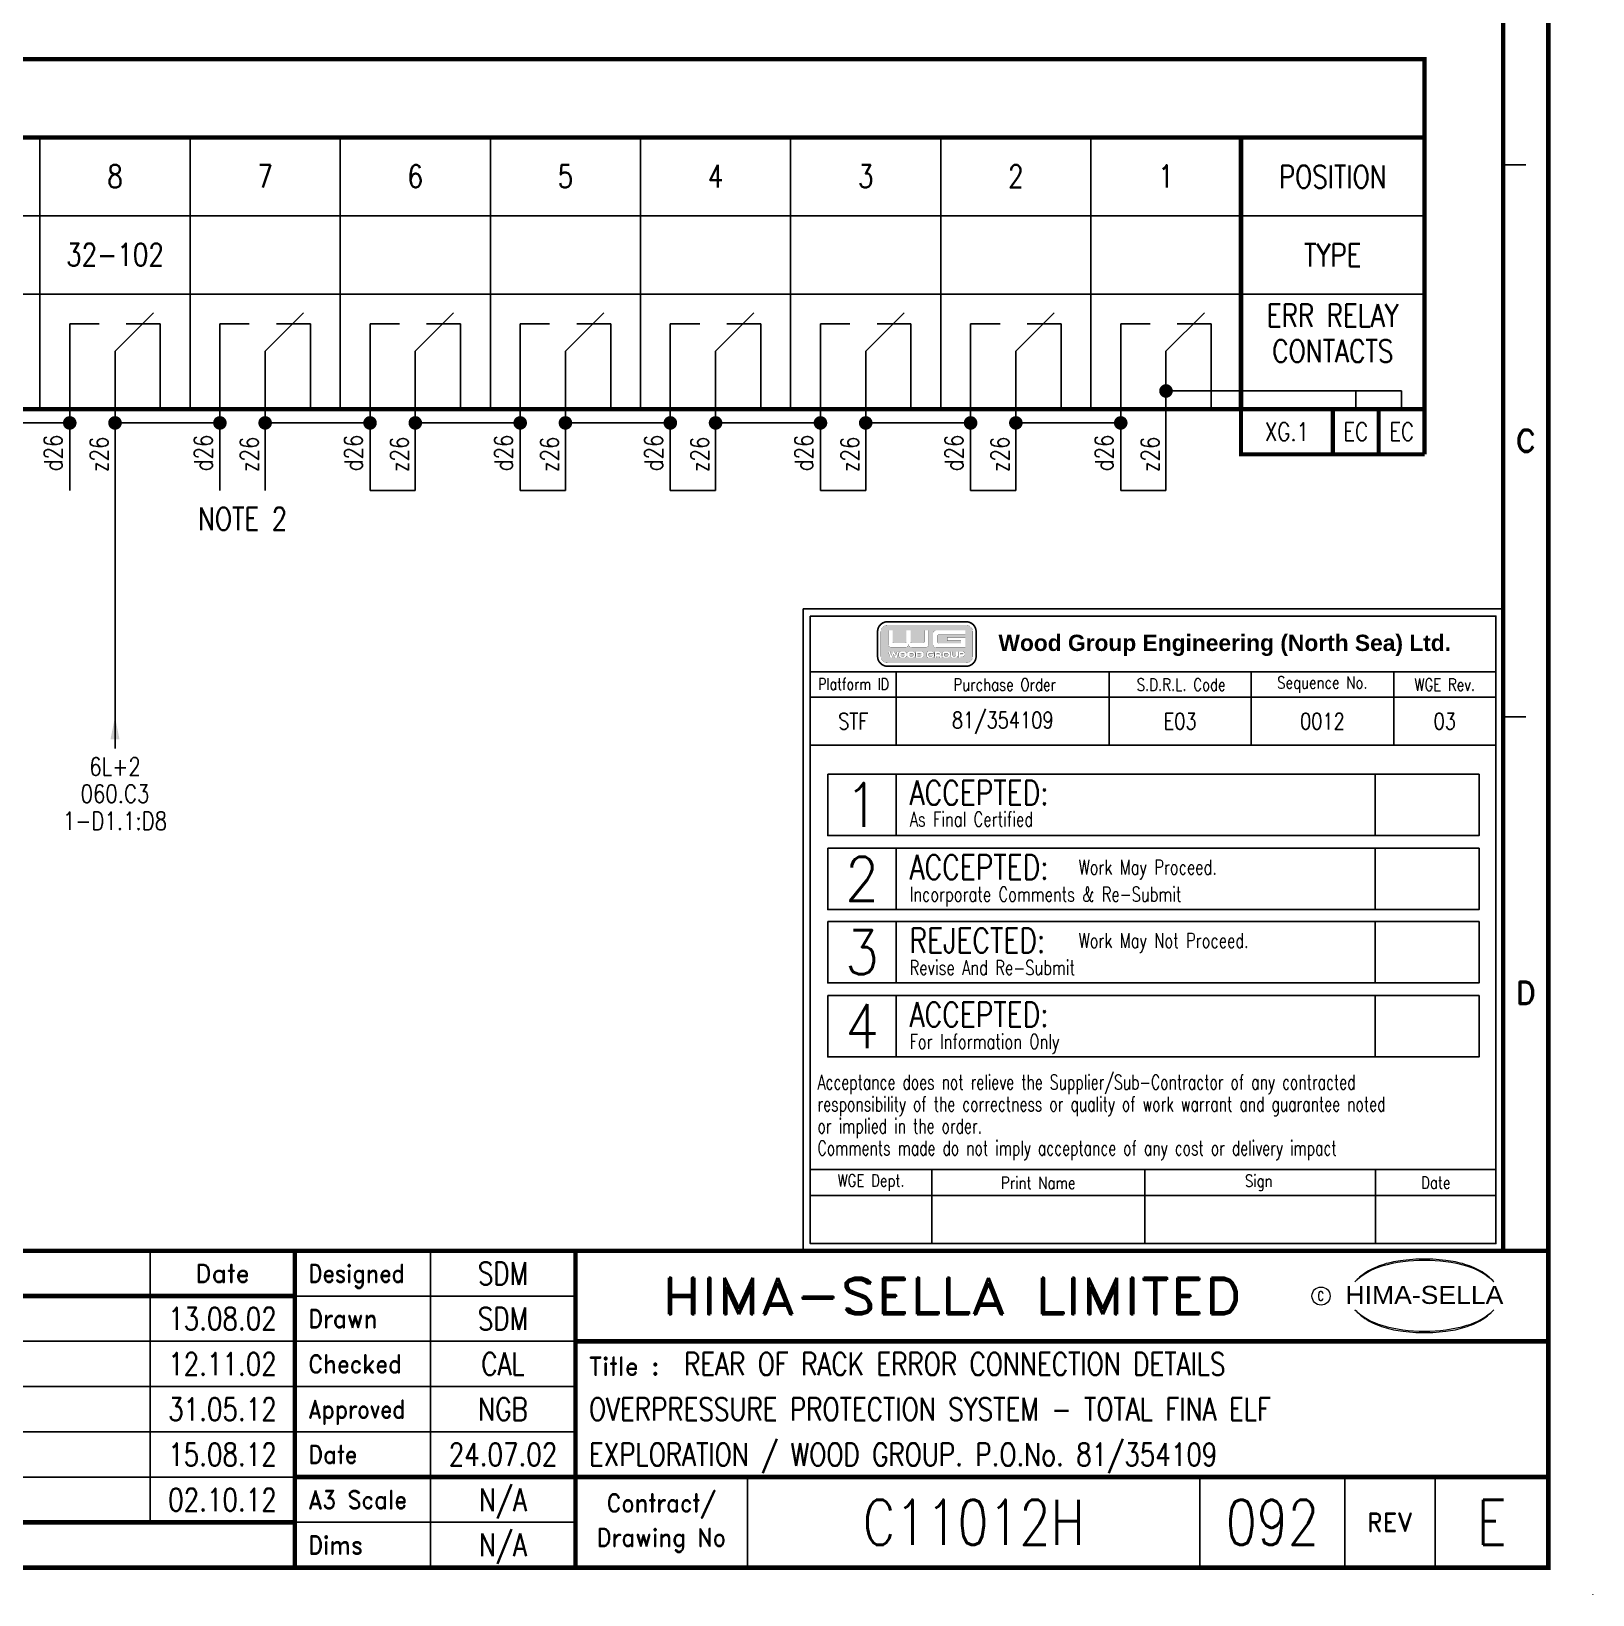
# Model space of a CAD drawing. Extents: x 0 to 414, y 0 to 285.
# Drawn here: x 241.4 to 413.9, y 0 to 172.7 of the extents above; entities that cross this region are included whole.
import ezdxf
from ezdxf.enums import TextEntityAlignment as Align

# ---------------------------------------------------------------- set-up
doc = ezdxf.new("R2010")
doc.units = 0
doc.header["$MEASUREMENT"] = 0
doc.linetypes.add('CONTINU', pattern=[0])
doc.layers.get('0').update_dxf_attribs({"linetype": 'CONTINUOUS'})
for name, color, linetype in [('01-DRAW', 7, 'CONTINUOUS'), ('COL', 2, 'CONTINU'), ('ELAC003$', 7, 'CONTINUOUS'), ('LINE', 1, 'CONTINUOUS'), ('PCABGREY-0_22', 7, 'CONTINUOUS'), ('ROW', 2, 'CONTINU'), ('TEXT', 2, 'CONTINUOUS'), ('TPOL', 3, 'CONTINUOUS'), ('UPS', 2, 'CONTINUOUS'), ('XR_MAIN', 2, 'CONTINUOUS')]:
    doc.layers.add(name, color=color, linetype=linetype)
doc.styles.add('ARIAL', font='ARIAL.TTF', dxfattribs={"height": 2.5})
doc.styles.add('CROSSREF', font='ROMANS.shx', dxfattribs={"width": 0.8, "height": 1})
doc.styles.add('ROMAND', font='ROMAND')
doc.styles.add('ROMANS', font='romans.shx', dxfattribs={"width": 0.8})

# ---------------------------------------------------------------- blocks, each defined once
blk = doc.blocks.new('HS-A3')
at = {"color": 1}
for p, q in [((404, 158), (406.5, 158)), ((404, 97), (406.5, 97)), ((254.5, 38), (254.5, 8)), ((285.5, 38), (285.5, 3)), ((270.5, 33), (301.5, 33)), ((301.5, 28), (104, 28)), ((104, 23), (301.5, 23)), ((301.5, 18), (104, 18)), ((104, 13), (270.5, 13)), ((320.5, 13), (320.5, 3)), ((370.5, 13), (370.5, 3)), ((386.5, 3), (386.5, 13)), ((396.5, 13), (396.5, 3)), ((301.5, 8), (270.5, 8)), ((413.9, 0), (413.9, 0.025))]:
    blk.add_line(p, q, dxfattribs=at)
at = {"color": 1, "const_width": 0.5}
blk.add_lwpolyline([(16, 3), (409, 3), (409, 285), (16, 285)], close=True, dxfattribs=at)
for points in [[(404, 38), (404, 280)], [(409, 38), (16, 38)], [(270.5, 38), (270.5, 3)], [(301.5, 3), (301.5, 38)], [(270.5, 33), (104, 33)], [(409, 28), (301.5, 28)], [(270.5, 13), (409, 13)], [(270.5, 8), (16, 8)]]:
    blk.add_lwpolyline(points, dxfattribs=at)
at = {"color": 3, "lineweight": 13}
blk.add_circle((383.8795, 33), 1, dxfattribs=at)
for centre, radius, start, end in [((392.604, 29.3277), 7.240060860401338, 106.0532, 133.5024), ((393.7772, 27.1992), 9.760061234438751, 107.5931, 113.9452), ((395.0991, 20.9965), 15.93667133721851, 89.2698, 106.3911), ((394.0978, 26.015), 10.98591244724132, 96.0146, 107.3203), ((395.2933, 18.8099), 18.28175579120328, 92.8917, 97.3734), ((395.2419, 21.3644), 15.7280876505632, 89.78050000000002, 93.17380000000001), ((395.5053, 20.9965), 15.93667133721851, 73.6089, 90.73019999999998), ((395.3626, 21.3644), 15.7280876505632, 86.8262, 90.2195), ((395.3112, 18.8099), 18.28175579120328, 82.62659999999998, 87.1083), ((396.5067, 26.015), 10.98591244724132, 72.67969999999998, 83.9854), ((396.8272, 27.1992), 9.760061234438751, 66.0548, 72.40689999999998), ((398.0005, 29.3277), 7.240060860401338, 46.4976, 73.94679999999998), ((392.8763, 29.5135), 7.299930143559258, 130.419, 136.057), ((392.1149, 30.6001), 5.98042439466984, 122.244, 131.6154), ((391.752, 31.2819), 5.210443276585328, 111.8206, 122.8668), ((398.8524, 31.2819), 5.210443276585328, 57.1332, 68.1794), ((398.4895, 30.6001), 5.98042439466984, 48.3846, 57.75600000000001), ((397.7282, 29.5135), 7.299930143559258, 43.943, 49.581), ((392.604, 36.7308), 7.240060860401338, 226.4976, 253.9468), ((392.8763, 36.545), 7.299930143559258, 223.943, 229.581), ((398.0005, 36.7308), 7.240060860401338, 286.0532, 313.5024), ((397.7282, 36.545), 7.299930143559258, 310.419, 316.0570000000001), ((392.1149, 35.4585), 5.98042439466984, 228.3846, 237.756), ((391.752, 34.7766), 5.210443276585328, 237.1332, 248.1794), ((393.7772, 38.8593), 9.760061234438751, 246.0548, 252.4069000000001), ((395.0991, 45.062), 15.93667133721851, 253.6089, 270.7302), ((394.0978, 40.0435), 10.98591244724132, 252.6797, 263.9854), ((395.5053, 45.062), 15.93667133721851, 269.2698, 286.3911000000001), ((396.5067, 40.0435), 10.98591244724132, 276.0146, 287.3203), ((396.8272, 38.8593), 9.760061234438751, 287.5931, 293.9452), ((398.8524, 34.7766), 5.210443276585328, 291.8206, 302.8668), ((398.4895, 35.4585), 5.98042439466984, 302.2440000000001, 311.6154), ((395.2933, 47.2486), 18.28175579120328, 262.6266, 267.1083), ((395.2419, 44.6941), 15.7280876505632, 266.8262, 270.2195), ((395.3626, 44.6941), 15.7280876505632, 269.7805, 273.1738), ((395.3112, 47.2486), 18.28175579120328, 272.8917, 277.3734)]:
    blk.add_arc(centre, radius, start, end, dxfattribs=at)
at = {"color": 2, "style": 'ROMAND'}
for s, p in [('C', (406.5, 127.5)), ('D', (406.5, 66.5))]:
    blk.add_text(s, height=2.5, dxfattribs=at).set_placement(p, align=Align.MIDDLE)
at = {"color": 4, "style": 'ROMAND'}
blk.add_text('Date', height=2, dxfattribs=at).set_placement((262.5, 34.5), align=Align.CENTER)
for s, width, p in [('Designed', 0.87, (272, 34.5)), ('Drawn', 0.9, (272, 29.5)), ('Checked', 0.9, (272, 24.5)), ('Approved', 0.85, (272, 19.5)), ('Date', 0.9, (272, 14.5)), ('A3 Scale', 0.9, (272, 9.5)), ('Dims', 0.9, (272, 4.5))]:
    blk.add_text(s, height=2, dxfattribs=dict(at, width=width)).set_placement(p)
at = {"color": 1, "style": 'ROMAND', "width": 1.15}
blk.add_text('HIMA-SELLA LIMITED', height=4, dxfattribs=at).set_placement((343.0965, 33), align=Align.MIDDLE)
at = {"color": 3, "lineweight": 13, "style": 'ROMANS', "width": 0.8}
blk.add_text('C', height=1, dxfattribs=at).set_placement((383.8436, 32.5), align=Align.CENTER)
at = {"color": 1, "style": 'ARIAL', "width": 1.05}
blk.add_text('HIMA-SELLA', height=2, dxfattribs=at).set_placement((395.3022, 32.1293), align=Align.CENTER)
at = {"color": 4, "style": 'ROMAND'}
blk.add_text('Title :', height=2, dxfattribs=at).set_placement((303, 24.25))
at = {"color": 4, "style": 'ROMAND', "width": 0.9}
for s, p in [('Contract/', (311, 10)), ('Drawing No', (311, 6))]:
    blk.add_text(s, height=2, dxfattribs=at).set_placement(p, align=Align.MIDDLE)
at = {"color": 4, "style": 'ROMAND'}
blk.add_text('REV', height=2, dxfattribs=at).set_placement((391.5, 8), align=Align.MIDDLE)
at = {"layer": 'COL', "style": 'ROMAND', "flags": 9}
for tag, p in [('COL1', (48.5, 282.5)), ('COL2', (113.5, 282.5)), ('COL3', (178.5, 282.5)), ('COL4', (243.5, 282.5)), ('COL5', (308.5, 282.5)), ('COL6', (373.5, 282.5))]:
    blk.add_attdef(tag, p, '', height=2.5, dxfattribs=at)
at = {"layer": 'ROW', "style": 'ROMAND', "flags": 9}
for tag, p in [('ROW1', (406.5, 249.5)), ('ROW2', (406.5, 188.5)), ('ROW3', (406.5, 127.5)), ('ROW4', (406.5, 66.5))]:
    blk.add_attdef(tag, p, '', height=2.5, dxfattribs=at)
at = {"layer": 'UPS', "color": 3, "style": 'ROMANS', "width": 0.8, "flags": 8}
blk.add_attdef('PROJS->NOMPRO', text='', height=1.7, rotation=90, dxfattribs=at).set_placement((13.5, 35), align=Align.MIDDLE_LEFT)
at = {"layer": 'UPS', "style": 'ROMANS', "width": 0.8, "flags": 8}
for tag, height, p in [('PLANOS->VERIF', 2.5, (293.5, 34.25)), ('PLANOS->CANVI1', 2.5, (109, 29.25)), ('PLANOS->NCAN1', 2.5, (149, 29.25)), ('PLANOS->DCAN1', 2.5, (262.5, 29.25)), ('PLANOS->ORIG', 2.5, (293.5, 29.25)), ('PLANOS->CANVI2', 2.5, (109, 24.25)), ('PLANOS->NCAN2', 2.5, (149, 24.25)), ('PLANOS->DCAN2', 2.5, (262.5, 24.25)), ('PLANOS->HECHF', 2.5, (293.5, 24.25)), ('PLANOS->CANVI3', 2.5, (109, 19.25)), ('PLANOS->NCAN3', 2.5, (149, 19.25)), ('PLANOS->DCAN3', 2.5, (262.5, 19.25)), ('PLANOS->HECHD', 2.5, (293.5, 19.25)), ('PLANOS->CANVI4', 2.5, (109, 14.25)), ('PLANOS->NCAN4', 2.5, (149, 14.25)), ('PLANOS->DCAN4', 2.5, (262.5, 14.25)), ('PLANOS->DATACREA', 2.5, (293.5, 14.25)), ('PLANOS->CANVI5', 2.5, (109, 9.25)), ('PLANOS->NCAN5', 2.5, (149, 9.25)), ('PLANOS->DCAN5', 2.5, (262.5, 9.25)), ('PLANOS->NR1', 2.5, (293.5, 9.25)), ('PROJS->DESCPRO3', 5, (345.5, 5.5)), ('PLANOS->PLANO', 5, (378.5, 5.5)), ('PLANOS->USER', 5, (402.75, 5.5)), ('PLANOS->NR2', 2.5, (293.5, 4.25))]:
    blk.add_attdef(tag, text='', height=height, dxfattribs=at).set_placement(p, align=Align.CENTER)
at = {"layer": 'UPS', "style": 'ROMANS', "width": 3.1263, "flags": 8}
blk.add_attdef('PLANOS->MCAN1', text='', height=2.5, rotation=0.0611733494275344, dxfattribs=at).set_placement((155, 31.6443), (254, 31.75), align=Align.FIT)
at = {"layer": 'UPS', "style": 'ROMANS', "flags": 8}
for tag, width, p, p2 in [('PLANOS->MCAN2', 3.0574, (155, 26.75), (254, 26.75)), ('PLANOS->MCAN3', 3.0574, (155, 21.75), (254, 21.75)), ('PLANOS->MCAN4', 3.0462, (155, 16.75), (254, 16.75)), ('PLANOS->MCAN5', 3.0574, (155, 11.75), (254, 11.75))]:
    blk.add_attdef(tag, text='', height=2.5, dxfattribs=dict(at, width=width)).set_placement(p, p2, align=Align.FIT)
at = {"layer": 'UPS', "style": 'ROMANS', "width": 0.8, "flags": 8}
blk.add_attdef('PLANOS->DENOM', (313.5, 24.25), '', height=2.5, dxfattribs=at)
at = {"layer": 'UPS', "color": 4, "style": 'ROMANS', "width": 0.8, "flags": 8}
for tag, p in [('PROJS->DESCPRO1', (303, 19.25)), ('PROJS->DESCPRO2', (303, 14.25))]:
    blk.add_attdef(tag, p, '', height=2.5, dxfattribs=at)
at = {"layer": 'UPS', "color": 3, "style": 'ROMANS', "width": 0.8, "flags": 8}
blk.add_attdef('PLANOS->PROTOTIPO', text='', height=1.7, dxfattribs=at).set_placement((39.5, 5.5), align=Align.MIDDLE_LEFT)
at = {"layer": 'UPS', "style": 'ROMANS', "width": 0.8, "flags": 8}
blk.add_attdef('PLANOS->OBS4', text='', height=2.5, dxfattribs=at).set_placement((107, 5.5), align=Align.MIDDLE_LEFT)

msp = doc.modelspace()

# ---------------------------------------------------------------- hatches: boundary and pattern name
at = {"linetype": 'Continuous'}
h = msp.add_hatch(color=1, dxfattribs=at)
edge = h.paths.add_edge_path(flags=16)
edge.add_line((341.6261399999999, 106.0572599999999), (344.5758699999998, 106.0572599999999))
edge.add_line((344.5758699999998, 106.0572599999999), (344.5758699999998, 106.5575099999996))
edge.add_line((344.5758699999998, 106.5575099999996), (341.36988, 106.5575099999996))
edge.add_arc((341.3698884543419, 106.1923515456578), 0.365158454439969, 90.00132654225952, 179.9986734577404)
edge.add_line((341.00473, 106.1923599999996), (341.00473, 105.0248))
edge.add_arc((341.3698834541107, 105.024813454342), 0.365153454358445, 180.0021111042776, 269.9994580197556)
edge.add_line((341.36988, 104.6596599999999), (344.5758699999998, 104.6596599999999))
edge.add_line((344.5758699999998, 104.6596599999999), (344.5758699999998, 105.7651399999997))
edge.add_line((344.5758699999998, 105.7651399999997), (342.57121, 105.7651399999997))
edge.add_line((342.57121, 105.7651399999997), (342.57121, 105.4365099999996))
edge.add_line((342.57121, 105.43651), (344.10848, 105.43651))
edge.add_line((344.10848, 105.43651), (344.10848, 105.1224799999997))
edge.add_line((344.10848, 105.1224799999995), (341.6261399999999, 105.1224799999995))
edge.add_arc((341.626142958962, 105.2502829589616), 0.127802958996096, 180.0013265422535, 269.9986734577261, ccw=False)
edge.add_line((341.49834, 105.25028), (341.49834, 105.92946))
edge.add_arc((341.626142958962, 105.9294570410379), 0.127802958996119, 90.00132654227377, 179.9986734577465, ccw=False)
edge = h.paths.add_edge_path(flags=16)
edge.add_arc((342.6639446634498, 103.9697547162387), 0.229358143489629, 359.7165362622, 449.7138831776751)
edge.add_line((342.66509, 104.1991099999999), (342.2500799999999, 104.1991099999999))
edge.add_arc((342.2512203365501, 103.969749716007), 0.229363118745536, 90.28486158141148, 180.2822084968908)
edge.add_line((342.02186, 103.9686199999999), (342.02186, 103.7632299999998))
edge.add_arc((342.2512253367817, 103.7620952839927), 0.229368143597591, 179.7165486787224, 269.7138955942124)
edge.add_line((342.2500799999999, 103.5327299999996), (342.66509, 103.5327299999996))
edge.add_arc((342.663939663218, 103.762090283761), 0.229363168450698, 270.2873596461594, 360.284706561639)
edge.add_line((342.8933, 103.7632299999998), (342.8933, 103.9686199999999))
edge = h.paths.add_edge_path(flags=0)
edge.add_arc((344.2791299999999, 103.9515049999996), 0.081015000000002, -90, 90, ccw=False)
edge.add_line((344.2791299999999, 103.8704899999999), (344.0716300000001, 103.8704899999999))
edge.add_arc((344.0716300000001, 103.9515049999996), 0.081015000000002, 90, 270, ccw=False)
edge.add_line((344.0716300000001, 104.03252), (344.2791299999999, 104.03252))
edge = h.paths.add_edge_path(flags=16)
edge.add_line((344.02084, 103.5327299999996), (344.02084, 103.68975))
edge.add_line((344.02084, 103.68975), (344.2948499999998, 103.68975))
edge.add_arc((344.2948499999998, 103.9444299999999), 0.254680000000008, 270, 450)
edge.add_line((344.2948499999998, 104.1991099999999), (343.8276899999999, 104.1991099999999))
edge.add_line((343.8276899999999, 104.1991099999999), (343.8276899999999, 103.5327299999996))
edge.add_line((343.8276899999999, 103.5327299999996), (344.02084, 103.5327299999996))
edge = h.paths.add_edge_path(flags=16)
edge.add_line((343.4361899999997, 103.69933), (343.2815099999999, 103.69933))
edge.add_arc((343.2820826683906, 103.8140126419962), 0.1146840717988, 179.7165486787283, 269.71389559420106, ccw=False)
edge.add_line((343.1674, 103.81458), (343.1674, 104.1991099999999))
edge.add_line((343.1674, 104.1991099999999), (342.9495399999999, 104.1991099999999))
edge.add_line((342.9495399999999, 104.1991099999999), (342.9495399999999, 103.7632299999998))
edge.add_arc((343.1789003367815, 103.762090283761), 0.229363168450693, 179.7152934383665, 269.7126403538517)
edge.add_line((343.1777499999999, 103.5327299999996), (343.53994, 103.5327299999996))
edge.add_arc((343.5387946632181, 103.7620952839927), 0.229368143597644, 270.2861044057759, 360.2834513212661)
edge.add_line((343.7681599999999, 103.7632299999998), (343.7681599999999, 104.1991099999999))
edge.add_line((343.7681599999999, 104.1991099999999), (343.5503, 104.1991099999999))
edge.add_line((343.5503, 104.1991099999999), (343.5503, 103.81458))
edge.add_arc((343.4356173316091, 103.8140126419964), 0.114684071798818, -89.71389559422369, 0.283451321260884, ccw=False)
edge = h.paths.add_edge_path(flags=0)
edge.add_arc((342.5607573316091, 103.9178373580035), 0.114684071798818, 359.716548678728, 449.7138955942008)
edge.add_line((342.56133, 104.03252), (342.35383, 104.03252))
edge.add_arc((342.3544026683908, 103.9178373580035), 0.114684071798822, 90.28610440577614, 180.2834513212601)
edge.add_line((342.2397199999999, 103.9172699999999), (342.2397199999999, 103.81458))
edge.add_arc((342.3544026683908, 103.8140126419964), 0.114684071798818, 179.7165486787396, 269.7138955942238)
edge.add_line((342.35383, 103.69933), (342.56133, 103.69933))
edge.add_arc((342.5607573316091, 103.8140126419962), 0.1146840717988, 270.2861044057988, 360.2834513212716)
edge.add_line((342.67544, 103.81458), (342.67544, 103.9172699999999))
edge = h.paths.add_edge_path(flags=0)
edge.add_arc((338.7044223316091, 103.917842358235), 0.114679096706921, 359.7140381435265, 449.7113850590014)
edge.add_line((338.7049999999999, 104.03252), (338.4974900000001, 104.03252))
edge.add_arc((338.4980626683906, 103.9178373580035), 0.114684071798822, 90.28610440577614, 180.2834513212601)
edge.add_line((338.38338, 103.9172699999999), (338.38338, 103.81458))
edge.add_arc((338.4980626683906, 103.8140126419964), 0.114684071798818, 179.7165486787396, 269.7138955942238)
edge.add_line((338.4974900000001, 103.69933), (338.7049999999999, 103.69933))
edge.add_arc((338.7044223316091, 103.8140076417647), 0.114679096706899, 270.2886149409979, 360.2859618564731)
edge.add_line((338.8190999999999, 103.81458), (338.8190999999999, 103.9172699999999))
edge = h.paths.add_edge_path(flags=16)
edge.add_arc((338.8076096634498, 103.969749716007), 0.229363118745524, 359.7177915031089, 449.7151384185998)
edge.add_line((338.8087499999999, 104.1991099999999), (338.3937399999999, 104.1991099999999))
edge.add_arc((338.39488033655, 103.969749716007), 0.229363118745536, 90.28486158141148, 180.2822084968908)
edge.add_line((338.16552, 103.9686199999999), (338.16552, 103.7632299999998))
edge.add_arc((338.3948853367815, 103.7620952839927), 0.229368143597591, 179.7165486787224, 269.7138955942124)
edge.add_line((338.3937399999999, 103.5327299999996), (338.8087499999999, 103.5327299999996))
edge.add_arc((338.8076046632182, 103.7620952839927), 0.229368143597644, 270.2861044057759, 360.2834513212661)
edge.add_line((339.0369699999999, 103.7632299999998), (339.0369699999999, 103.9686199999999))
edge = h.paths.add_edge_path(flags=0)
edge.add_arc((337.7643573316091, 103.9178373580035), 0.114684071798818, 359.716548678728, 449.7138955942008)
edge.add_line((337.7649299999999, 104.03252), (337.55743, 104.03252))
edge.add_arc((337.5580026683909, 103.9178373580035), 0.114684071798822, 90.28610440577614, 180.2834513212601)
edge.add_line((337.4433200000001, 103.9172699999999), (337.4433200000001, 103.81458))
edge.add_arc((337.5580026683909, 103.8140126419964), 0.114684071798818, 179.7165486787396, 269.7138955942238)
edge.add_line((337.55743, 103.69933), (337.7649299999999, 103.69933))
edge.add_arc((337.7643573316091, 103.8140126419962), 0.1146840717988, 270.2861044057988, 360.2834513212716)
edge.add_line((337.8790399999999, 103.81458), (337.8790399999999, 103.9172699999999))
h.paths.add_polyline_path([(337.2364099999999, 104.1986599999999), (337.02463, 103.53409), (336.8128399999999, 103.53409), (336.65218, 103.9540099999997), (336.49151, 103.53409), (336.2797299999999, 103.53409), (336.06794, 104.1986599999999), (336.26512, 104.1986599999999), (336.39657, 103.7714399999996), (336.56454, 104.1950099999997), (336.7398099999999, 104.1950099999997), (336.9077799999999, 103.7714399999996), (337.04653, 104.1986599999999)], flags=16)
edge = h.paths.add_edge_path(flags=16)
edge.add_arc((337.8675396634498, 103.969749716007), 0.229363118745524, 359.7177915031089, 449.7151384185998)
edge.add_line((337.86868, 104.1991099999999), (337.45367, 104.1991099999999))
edge.add_arc((337.4548153365499, 103.9697547162387), 0.229358143489615, 90.28611682232473, 180.2834637377995)
edge.add_line((337.22546, 103.9686199999999), (337.22546, 103.7632299999998))
edge.add_arc((337.4548203367818, 103.762090283761), 0.229363168450693, 179.715293438361, 269.7126403538405)
edge.add_line((337.45367, 103.5327299999996), (337.86868, 103.5327299999996))
edge.add_arc((337.867534663218, 103.7620952839927), 0.229368143597644, 270.2861044057759, 360.2834513212661)
edge.add_line((338.0969, 103.7632299999998), (338.0969, 103.9686199999999))
edge = h.paths.add_edge_path(flags=0)
edge.add_arc((339.6115573316091, 103.8140126419964), 0.114684071798822, 270.2861044057759, 360.2834513212602)
edge.add_line((339.72624, 103.81458), (339.72624, 103.9172699999999))
edge.add_arc((339.6115573316091, 103.9178373580035), 0.114684071798818, 359.7165486787391, 449.7138955942237)
edge.add_line((339.6121299999999, 104.03252), (339.26956, 104.03252))
edge.add_line((339.26956, 104.03252), (339.26956, 103.69933))
edge.add_line((339.26956, 103.69933), (339.6121299999999, 103.69933))
edge = h.paths.add_edge_path(flags=16)
edge.add_arc((339.7147396634496, 103.969749716007), 0.229363118745524, 359.7177915031089, 449.7151384185885)
edge.add_line((339.7158800000001, 104.1991099999999), (339.0816399999999, 104.1991099999999))
edge.add_line((339.0816399999999, 104.1991099999999), (339.0816399999999, 103.5327299999996))
edge.add_line((339.0816399999999, 103.5327299999996), (339.7158800000001, 103.5327299999996))
edge.add_arc((339.7147346632182, 103.7620952839927), 0.229368143597599, 270.2861044057876, 360.2834513212775)
edge.add_line((339.9440999999999, 103.7632299999998), (339.9440999999999, 103.9686199999999))
edge = h.paths.add_edge_path(flags=16)
edge.add_arc((340.8800689960826, 103.9891589960829), 0.043361003928592, 0.001326542279929, 89.99867345775013)
edge.add_line((340.88007, 104.03252), (340.6158399999999, 104.03252))
edge.add_arc((340.6164126683909, 103.9178373580035), 0.1146840717988, 90.28610440579894, 180.2834513212717)
edge.add_line((340.50173, 103.9172699999999), (340.50173, 103.81458))
edge.add_arc((340.6164126683909, 103.8140126419962), 0.114684071798818, 179.716548678728, 269.7138955942011)
edge.add_line((340.6158399999999, 103.69933), (340.88007, 103.69933))
edge.add_arc((340.88007, 103.7426849999997), 0.043354999999997, 270, 450)
edge.add_line((340.88007, 103.7860399999999), (340.7047999999999, 103.7860399999999))
edge.add_line((340.7047999999999, 103.7860399999999), (340.7047999999999, 103.9028899999999))
edge.add_line((340.7047999999999, 103.9028899999999), (341.12837, 103.9028899999999))
edge.add_line((341.12837, 103.9028899999999), (341.12837, 103.7632299999998))
edge.add_arc((340.8990046632183, 103.7620952839927), 0.229368143597591, -89.71389559422369, 0.2834513212663978, ccw=False)
edge.add_line((340.90015, 103.5327299999996), (340.51209, 103.5327299999996))
edge.add_arc((340.5132353367815, 103.7620952839927), 0.229368143597645, 179.7165486787342, 269.71389559421254, ccw=False)
edge.add_line((340.2838699999999, 103.7632299999998), (340.2838699999999, 103.9686199999999))
edge.add_arc((340.51323033655, 103.969749716007), 0.2293631187455689, 90.28486158141158, 180.2822084968909, ccw=False)
edge.add_line((340.51209, 104.1991099999999), (340.90015, 104.1991099999999))
edge.add_arc((340.8990096634498, 103.969749716007), 0.229363118745536, -0.28220849689091665, 89.71513841859979, ccw=False)
edge.add_line((341.12837, 103.9686199999999), (341.12837, 103.9540099999999))
edge.add_line((341.12837, 103.9540099999997), (340.92343, 103.9540099999997))
edge.add_line((340.92343, 103.9540099999997), (340.92343, 103.98916))
edge = h.paths.add_edge_path(flags=0)
edge.add_line((341.4481599999999, 104.03252), (341.65567, 104.03252))
edge.add_arc((341.65567, 103.9515049999996), 0.081015000000002, -90, 90, ccw=False)
edge.add_line((341.65567, 103.8704899999999), (341.4481599999999, 103.8704899999999))
edge.add_arc((341.4481599999999, 103.9515049999996), 0.081015000000002, 90, 270, ccw=False)
edge = h.paths.add_edge_path(flags=16)
edge.add_line((341.7682899999999, 103.5327299999996), (341.9260699999999, 103.5327299999996))
edge.add_line((341.9260699999999, 103.5327299999996), (341.9260699999999, 103.68975))
edge.add_arc((341.845054702688, 103.6897494332255), 0.081015297313825, 0.000400835020838, 81.62120499931345)
edge.add_arc((341.6713563991228, 103.9444492277355), 0.254713601602722, 316.7426492714064, 359.9956748752612)
edge.add_arc((341.6713791033771, 103.9444191031454), 0.254690896855942, 0.002451378422247, 89.99979829390925)
edge.add_line((341.67138, 104.1991099999999), (341.2042299999999, 104.1991099999999))
edge.add_line((341.2042299999999, 104.1991099999999), (341.2042299999999, 103.5327299999996))
edge.add_line((341.2042299999999, 103.5327299999996), (341.3973799999999, 103.5327299999996))
edge.add_line((341.3973799999999, 103.5327299999996), (341.3973799999999, 103.68975))
edge.add_line((341.3973799999999, 103.68975), (341.68728, 103.68975))
edge.add_arc((341.6872731241383, 103.60873312437), 0.081016875921669, -0.0022095794171832495, 89.99513733605761, ccw=False)
edge.add_line((341.7682899999999, 103.6087299999997), (341.7682899999999, 103.5327299999996))
edge = h.paths.add_edge_path()
edge.add_line((345.4033800000001, 106.4077999999999), (345.4033800000001, 103.6837999999999))
edge.add_arc((344.6730730915471, 103.6838169084524), 0.730306908648449, 270.00132654226104, 359.9986734577408, ccw=False)
edge.add_line((344.6730899999997, 102.9535099999997), (335.9803099999999, 102.9535099999997))
edge.add_arc((335.9803219084528, 103.683821908684), 0.7303119087812779, 180.0017188205811, 269.99906573606233, ccw=False)
edge.add_line((335.2500099999999, 103.6837999999999), (335.2500099999999, 106.4077999999999))
edge.add_arc((335.9803219084528, 106.4077780913158), 0.730311908781297, 90.00093426393778, 179.998281179419, ccw=False)
edge.add_line((335.9803099999999, 107.13809), (344.6730899999997, 107.13809))
edge.add_arc((344.6730730915471, 106.4077830915472), 0.730306908648426, 0.0013265422592780851, 89.99867345773902, ccw=False)
edge = h.paths.add_edge_path(flags=16)
edge.add_line((336.05333, 106.5575099999996), (336.5424499999999, 106.5575099999996))
edge.add_line((336.5424499999999, 106.5575099999996), (336.5424499999999, 105.2794899999999))
edge.add_arc((336.6702529589618, 105.2794929589615), 0.127802958996119, 180.0013265422535, 269.9986734577261)
edge.add_line((336.67025, 105.1516899999995), (337.92936, 105.1516899999995))
edge.add_arc((337.929362041038, 105.2794979591934), 0.127807959209685, 269.9990850110503, 359.9964319265211)
edge.add_line((338.0571699999999, 105.2794899999999), (338.0571699999999, 106.5575099999996))
edge.add_line((338.0571699999999, 106.5575099999996), (338.5462799999999, 106.5575099999996))
edge.add_line((338.5462799999999, 106.5575099999996), (338.5462799999999, 105.2794899999999))
edge.add_arc((338.6740829589618, 105.2794929589615), 0.127802958996119, 180.0013265422637, 269.9986734577465)
edge.add_line((338.67408, 105.1516899999995), (339.9331999999997, 105.1516899999995))
edge.add_arc((339.933197041038, 105.2794929589615), 0.127802958996119, 270.0013265422535, 359.9986734577362)
edge.add_line((340.0609999999999, 105.2794899999999), (340.0609999999999, 106.5575099999996))
edge.add_line((340.0609999999999, 106.5575099999996), (340.55011, 106.5575099999996))
edge.add_line((340.55011, 106.5575099999996), (340.55011, 105.0248))
edge.add_arc((340.1849615458892, 105.0248084541104), 0.3651484542084339, 270.0013265422625, 359.9986734577447, ccw=False)
edge.add_line((340.18497, 104.6596599999999), (338.6668699999999, 104.6596599999999))
edge.add_arc((338.6668734541105, 105.024813454342), 0.365153454358449, 180.0021111042778, 269.9994580197557, ccw=False)
edge.add_arc((337.9365715458892, 105.0248084541104), 0.3651484542084339, 270.0013265422625, 359.9986734577447, ccw=False)
edge.add_line((337.9365799999999, 104.6596599999999), (336.4184799999999, 104.6596599999999))
edge.add_arc((336.4184834541105, 105.024813454342), 0.365153454358449, 180.0021111042778, 269.9994580197557, ccw=False)
edge.add_line((336.05333, 105.0248), (336.05333, 106.5575099999996))

# ---------------------------------------------------------------- linework, layer by layer
for p, q in [((242.3344, 161.0016), (242.3344, 131)), ((258.9232, 161.0016), (258.9232, 131)), ((275.512, 161.0016), (275.512, 131)), ((292.1008, 161.0016), (292.1008, 131)), ((308.6896, 161.0016), (308.6896, 131)), ((325.2784, 161.0016), (325.2784, 131)), ((341.8672000000001, 161.0016), (341.8672000000001, 131)), ((358.456, 161.0016), (358.456, 131)), ((395.32, 152.3424), (26.68, 152.3424)), ((395.32, 143.6832), (26.68, 143.6832)), ((250.6288, 97), (250.6288, 93.5))]:
    msp.add_line(p, q)
at = {"color": 6, "const_width": 0.4608}
msp.add_lwpolyline([(26.68, 169.6608), (395.32, 169.6608), (395.32, 131), (26.68, 131)], close=True, dxfattribs=at)
at = {"color": 6}
for points, const_width in [([(395.32, 161.0016), (26.68, 161.0016)], 0.5), ([(375.0448, 161.0016), (375.0448, 131)], 0.5), ([(385.1824, 131), (385.1824, 126), (395.32, 126), (375.0448, 126), (375.0448, 131)], 0.4608), ([(390.2512, 126), (390.2512, 131)], 0.4608)]:
    msp.add_lwpolyline(points, dxfattribs=dict(at, const_width=const_width))
msp.add_solid([(250.1288, 94.5), (251.1288, 94.5), (250.6288, 97)])
at = {"layer": '01-DRAW', "color": 6, "const_width": 0.4608}
msp.add_lwpolyline([(395.32, 131), (395.32, 126)], dxfattribs=at)
at = {"layer": 'ELAC003$', "color": 3, "linetype": 'Continuous'}
for p, q in [((327.4519, 101.9558), (403.2026, 101.9558)), ((336.9539, 101.9558), (336.9539, 93.8498)), ((360.4766, 101.9558), (360.4766, 93.8498)), ((376.1584, 101.9558), (376.1584, 93.8498)), ((391.9064, 101.9558), (391.9064, 93.8498)), ((327.4519, 99.16520000000001), (403.2026, 99.16520000000001)), ((327.4519, 93.8498), (403.2026, 93.8498)), ((336.9539, 83.8704), (336.9539, 90.6474)), ((389.8464, 90.6474), (389.8464, 83.8704)), ((336.9539, 75.69799999999998), (336.9539, 82.4752)), ((389.8464, 82.4752), (389.8464, 75.69799999999998)), ((336.9539, 67.5923), (336.9539, 74.36929999999998)), ((389.8464, 74.36929999999998), (389.8464, 67.5923)), ((336.9539, 59.4199), (336.9539, 66.1969)), ((389.8464, 66.1969), (389.8464, 59.4199)), ((327.4519, 46.9696), (403.2026, 46.9696)), ((340.8744, 46.9696), (340.8744, 38.7972)), ((364.397, 46.9696), (364.397, 38.7972)), ((389.913, 46.9696), (389.913, 38.7972)), ((327.4519, 44.1126), (403.2026, 44.1126))]:
    msp.add_line(p, q, dxfattribs=at)
for points in [[(326.6546, 108.9322), (404, 108.9322), (404, 38), (326.6546, 38)], [(327.4519, 108.1348), (403.2026, 108.1348), (403.2026, 38.7972), (327.4519, 38.7972)], [(329.3789, 90.6474), (401.3419, 90.6474), (401.3419, 83.8704), (329.3789, 83.8704)], [(329.3789, 82.4752), (401.3419, 82.4752), (401.3419, 75.69799999999998), (329.3789, 75.69799999999998)], [(329.3789, 74.36929999999998), (401.3419, 74.36929999999998), (401.3419, 67.5923), (329.3789, 67.5923)], [(329.3789, 66.1969), (401.3419, 66.1969), (401.3419, 59.4199), (329.3789, 59.4199)]]:
    msp.add_lwpolyline(points, close=True, dxfattribs=at)
at = {"layer": 'LINE', "linetype": 'Continuous', "flags": 128}
for points, const_width in [([(345.7685, 106.4078), (345.7685, 103.6838, -0.4142), (344.6731, 102.5884), (335.9803, 102.5884, -0.4142), (334.8849, 103.6838), (334.8849, 106.4078, -0.4142), (335.9803, 107.5032), (344.6731, 107.5032, -0.4142)], 0.1826), ([(345.4034, 106.4078), (345.4034, 103.6838, -0.4142), (344.6731, 102.9535), (335.9803, 102.9535, -0.4142), (335.25, 103.6838), (335.25, 106.4078, -0.4142), (335.9803, 107.1381), (344.6731, 107.1381, -0.4142)], 0.0183), ([(341.6261, 106.0573), (344.5759, 106.0573), (344.5759, 106.5575), (341.3699, 106.5575, 0.4142), (341.0047, 106.1924), (341.0047, 105.0248, 0.4142), (341.3699, 104.6597), (344.5759, 104.6597), (344.5759, 105.7651), (342.5712, 105.7651), (342.5712, 105.4365), (344.1085, 105.4365), (344.1085, 105.1225), (341.6261, 105.1225, -0.4142), (341.4983, 105.2503), (341.4983, 105.9295, -0.4142)], 0.0183), ([(338.0969, 103.9686, 0.4142), (337.8687, 104.1991), (337.4537000000001, 104.1991, 0.4142), (337.2255, 103.9686), (337.2255, 103.7632, 0.4142), (337.4537000000001, 103.5327), (337.8687, 103.5327, 0.4142), (338.0969, 103.7632)], 0.0183), ([(337.879, 103.9173, 0.4142), (337.7649, 104.0325), (337.5574, 104.0325, 0.4142), (337.4433, 103.9173), (337.4433, 103.8146, 0.4142), (337.5574, 103.6993), (337.7649, 103.6993, 0.4142), (337.879, 103.8146)], 0.0183), ([(339.037, 103.9686, 0.4142), (338.8088, 104.1991), (338.3937, 104.1991, 0.4142), (338.1655, 103.9686), (338.1655, 103.7632, 0.4142), (338.3937, 103.5327), (338.8088, 103.5327, 0.4142), (339.037, 103.7632)], 0.0183), ([(338.8191, 103.9173, 0.4142), (338.705, 104.0325), (338.4975, 104.0325, 0.4142), (338.3834, 103.9173), (338.3834, 103.8146, 0.4142), (338.4975, 103.6993), (338.705, 103.6993, 0.4142), (338.8191, 103.8146)], 0.0183), ([(339.9441, 103.9686, 0.4142), (339.7159, 104.1991), (339.0816, 104.1991), (339.0816, 103.5327), (339.7159, 103.5327, 0.4142), (339.9441, 103.7632)], 0.0183), ([(339.6121, 103.6993, 0.4142), (339.7262, 103.8146), (339.7262, 103.9173, 0.4142), (339.6121, 104.0325), (339.2696000000001, 104.0325), (339.2696000000001, 103.6993)], 0.0183), ([(340.9234, 103.9892, 0.4142), (340.8801000000001, 104.0325), (340.6158, 104.0325, 0.4142), (340.5017000000001, 103.9173), (340.5017000000001, 103.8146, 0.4142), (340.6158, 103.6993), (340.8801000000001, 103.6993, 1), (340.8801000000001, 103.786), (340.7048, 103.786), (340.7048, 103.9029), (341.1284, 103.9029), (341.1284, 103.7632, -0.4142), (340.9002, 103.5327), (340.5121, 103.5327, -0.4142), (340.2839, 103.7632), (340.2839, 103.9686, -0.4142), (340.5121, 104.1991), (340.9002, 104.1991, -0.4142), (341.1284, 103.9686), (341.1284, 103.954), (340.9234, 103.954)], 0.0183), ([(341.7683, 103.5327), (341.9261, 103.5327), (341.9261, 103.6898, 0.372), (341.8569, 103.7699, 0.191), (341.9261, 103.9444, 0.4142), (341.6714, 104.1991), (341.2042, 104.1991), (341.2042, 103.5327), (341.3974, 103.5327), (341.3974, 103.6898), (341.6873, 103.6898, -0.4142), (341.7683, 103.6087)], 0.0183), ([(341.4482, 104.0325), (341.6557, 104.0325, -1), (341.6557, 103.8705), (341.4482, 103.8705, -1)], 0.0183), ([(342.8933, 103.9686, 0.4142), (342.6651, 104.1991), (342.2501, 104.1991, 0.4142), (342.0219, 103.9686), (342.0219, 103.7632, 0.4142), (342.2501, 103.5327), (342.6651, 103.5327, 0.4142), (342.8933, 103.7632)], 0.0183), ([(342.6754, 103.9173, 0.4142), (342.5613, 104.0325), (342.3538, 104.0325, 0.4142), (342.2397000000001, 103.9173), (342.2397000000001, 103.8146, 0.4142), (342.3538, 103.6993), (342.5613, 103.6993, 0.4142), (342.6754, 103.8146)], 0.0183), ([(343.4362, 103.6993), (343.2815, 103.6993, -0.4142), (343.1674, 103.8146), (343.1674, 104.1991), (342.9495, 104.1991), (342.9495, 103.7632, 0.4142), (343.1778, 103.5327), (343.5399, 103.5327, 0.4142), (343.7682, 103.7632), (343.7682, 104.1991), (343.5503, 104.1991), (343.5503, 103.8146, -0.4142)], 0.0183), ([(344.0208, 103.5327), (344.0208, 103.6898), (344.2949, 103.6898, 1), (344.2949, 104.1991), (343.8277, 104.1991), (343.8277, 103.5327)], 0.0183), ([(344.2791000000001, 104.0325, -1), (344.2791000000001, 103.8705), (344.0716, 103.8705, -1), (344.0716, 104.0325)], 0.0183)]:
    msp.add_lwpolyline(points, format="xyb", close=True, dxfattribs=dict(at, const_width=const_width))
at = {"layer": 'LINE', "linetype": 'Continuous', "const_width": 0.0183, "flags": 128}
msp.add_lwpolyline([(336.0533, 105.0239), (336.0533, 106.5575), (336.5425, 106.5575), (336.5425, 105.2795, 0.4142), (336.6703, 105.1517), (337.9294, 105.1517, 0.4142), (338.0572, 105.2795), (338.0572, 106.5575), (338.5463, 106.5575), (338.5463, 105.2795, 0.4142), (338.6741, 105.1517), (339.9332, 105.1517, 0.4142), (340.061, 105.2795), (340.061, 106.5575), (340.5501, 106.5575), (340.5501, 105.0248, -0.4142), (340.185, 104.6597), (338.6669, 104.6597, -0.4142), (338.3017, 105.0248, -0.4142), (337.9366, 104.6597), (336.4185, 104.6597, -0.4142), (336.0533, 105.0248), (336.0533, 106.5575)], format="xyb", dxfattribs=at)
msp.add_lwpolyline([(337.2364, 104.1987), (337.0246, 103.5341), (336.8128, 103.5341), (336.6522, 103.954), (336.4915, 103.5341), (336.2797, 103.5341), (336.0679, 104.1987), (336.2651, 104.1987), (336.3966, 103.7714), (336.5645, 104.195), (336.7398, 104.195), (336.9078, 103.7714), (337.0465, 104.1987)], close=True, dxfattribs=at)
at = {"layer": 'PCABGREY-0_22'}
for p, q in [((245.6288, 131), (245.6288, 140.4123)), ((245.6288, 140.4123), (248.8788, 140.4123)), ((250.6288, 137.4123), (254.8662, 141.6497)), ((251.8788, 140.4123), (255.6288, 140.4123)), ((255.6288, 131), (255.6288, 140.4123)), ((262.2176, 131), (262.2176, 140.4123)), ((262.2176, 140.4123), (265.4676, 140.4123)), ((267.2176, 137.4123), (271.455, 141.6497)), ((268.4676, 140.4123), (272.2176, 140.4123)), ((272.2176, 131), (272.2176, 140.4123)), ((278.8064, 131), (278.8064, 140.4123)), ((278.8064, 140.4123), (282.0564, 140.4123)), ((283.8064, 137.4123), (288.0438, 141.6497)), ((285.0564, 140.4123), (288.8064, 140.4123)), ((288.8064, 131), (288.8064, 140.4123)), ((295.3952, 131), (295.3952, 140.4123)), ((295.3952, 140.4123), (298.6452, 140.4123)), ((300.3952, 137.4123), (304.6326, 141.6497)), ((301.6452, 140.4123), (305.3952, 140.4123)), ((305.3952, 131), (305.3952, 140.4123)), ((311.984, 131), (311.984, 140.4123)), ((311.984, 140.4123), (315.234, 140.4123)), ((316.984, 137.4123), (321.2214, 141.6497)), ((318.234, 140.4123), (321.984, 140.4123)), ((321.984, 131), (321.984, 140.4123)), ((328.5728, 131), (328.5728, 140.4123)), ((328.5728, 140.4123), (331.8228, 140.4123)), ((333.5728, 137.4123), (337.8102, 141.6497)), ((334.8228, 140.4123), (338.5728, 140.4123)), ((338.5728, 131), (338.5728, 140.4123)), ((345.1616, 131), (345.1616, 140.4123)), ((345.1616, 140.4123), (348.4116, 140.4123)), ((350.1616, 137.4123), (354.399, 141.6497)), ((351.4116, 140.4123), (355.1616, 140.4123)), ((355.1616, 131), (355.1616, 140.4123)), ((361.7504, 131), (361.7504, 140.4123)), ((361.7504, 140.4123), (365.0004, 140.4123)), ((366.7504, 137.4123), (370.9878, 141.6497)), ((368.0004, 140.4123), (371.7504, 140.4123)), ((371.7504, 131), (371.7504, 140.4123)), ((250.6288, 137.4123), (250.6288, 131)), ((267.2176, 137.4123), (267.2176, 131)), ((283.8064, 137.4123), (283.8064, 131)), ((300.3952, 137.4123), (300.3952, 131)), ((316.984, 137.4123), (316.984, 131)), ((333.5728, 137.4123), (333.5728, 131)), ((350.1616, 137.4123), (350.1616, 131)), ((366.7504, 137.4123), (366.7504, 131)), ((392.7856, 133), (366.7504, 133)), ((387.7168, 131), (387.7168, 133)), ((392.7856, 131), (392.7856, 133)), ((245.6288, 131), (245.6288, 122)), ((250.6288, 131), (250.6288, 97)), ((262.2176, 131), (262.2176, 122)), ((267.2176, 131), (267.2176, 122)), ((278.8064, 131), (278.8064, 122)), ((283.8064, 131), (283.8064, 122)), ((295.3952, 131), (295.3952, 122)), ((300.3952, 131), (300.3952, 122)), ((311.984, 131), (311.984, 122)), ((316.984, 131), (316.984, 122)), ((328.5728, 131), (328.5728, 122)), ((333.5728, 131), (333.5728, 122)), ((345.1616, 131), (345.1616, 122)), ((350.1616, 131), (350.1616, 122)), ((361.7504, 131), (361.7504, 122)), ((366.7504, 131), (366.7504, 122)), ((245.6288, 129.4721), (234.04, 129.4721)), ((262.2176, 129.4721), (250.6288, 129.4721)), ((278.8064, 129.4721), (267.2176, 129.4721)), ((295.3952, 129.4721), (283.8064, 129.4721)), ((311.984, 129.4721), (300.3952, 129.4721)), ((328.5728, 129.4721), (316.984, 129.4721)), ((345.1616, 129.4721), (333.5728, 129.4721)), ((361.7504, 129.4721), (350.1616, 129.4721)), ((278.8064, 122), (283.8064, 122)), ((295.3952, 122), (300.3952, 122)), ((311.984, 122), (316.984, 122)), ((328.5728, 122), (333.5728, 122)), ((345.1616, 122), (350.1616, 122)), ((361.7504, 122), (366.7504, 122))]:
    msp.add_line(p, q, dxfattribs=at)
at = {"layer": 'PCABGREY-0_22', "const_width": 0.75}
for points in [[(366.3754, 133, 1), (367.1254, 133, 1)], [(245.2538, 129.4721, 1), (246.0038, 129.4721, 1)], [(250.2538, 129.4721, 1), (251.0038, 129.4721, 1)], [(261.8426, 129.4721, 1), (262.5926, 129.4721, 1)], [(266.8426, 129.4721, 1), (267.5926, 129.4721, 1)], [(278.4314, 129.4721, 1), (279.1814, 129.4721, 1)], [(283.4314, 129.4721, 1), (284.1814, 129.4721, 1)], [(295.0202, 129.4721, 1), (295.7702, 129.4721, 1)], [(300.0202, 129.4721, 1), (300.7702, 129.4721, 1)], [(311.609, 129.4721, 1), (312.359, 129.4721, 1)], [(316.609, 129.4721, 1), (317.359, 129.4721, 1)], [(328.1978, 129.4721, 1), (328.9478, 129.4721, 1)], [(333.1978, 129.4721, 1), (333.9478, 129.4721, 1)], [(344.7866, 129.4721, 1), (345.5366, 129.4721, 1)], [(349.7866, 129.4721, 1), (350.5366, 129.4721, 1)], [(361.3754, 129.4721, 1), (362.1254, 129.4721, 1)]]:
    msp.add_lwpolyline(points, format="xyb", close=True, dxfattribs=at)

# ---------------------------------------------------------------- block references
ref = msp.add_blockref('HS-A3', (0, 0))
ref.add_attrib('PROJS->DESCPRO3', 'C11012H', dxfattribs={"layer": 'UPS', "height": 5, "style": 'ROMANS', "width": 0.8, "flags": 8}).set_placement((345.5, 5.5), align=Align.CENTER)
ref.add_attrib('PLANOS->DATACREA', '24.07.02', dxfattribs={"layer": 'UPS', "height": 2.5, "style": 'ROMANS', "width": 0.8, "flags": 8}).set_placement((293.5, 14.25), align=Align.CENTER)
ref.add_attrib('PLANOS->DCAN5', '02.10.12', dxfattribs={"layer": 'UPS', "height": 2.5, "style": 'ROMANS', "width": 0.8, "flags": 8}).set_placement((262.5, 9.25), align=Align.CENTER)
ref.add_attrib('PLANOS->DCAN2', '12.11.02', dxfattribs={"layer": 'UPS', "height": 2.5, "style": 'ROMANS', "width": 0.8, "flags": 8}).set_placement((262.5, 24.25), align=Align.CENTER)
ref.add_attrib('PLANOS->DCAN3', '31.05.12', dxfattribs={"layer": 'UPS', "height": 2.5, "style": 'ROMANS', "width": 0.8, "flags": 8}).set_placement((262.5, 19.25), align=Align.CENTER)
ref.add_attrib('PLANOS->DCAN4', '15.08.12', dxfattribs={"layer": 'UPS', "height": 2.5, "style": 'ROMANS', "width": 0.8, "flags": 8}).set_placement((262.5, 14.25), align=Align.CENTER)
ref.add_attrib('PLANOS->DCAN1', '13.08.02', dxfattribs={"layer": 'UPS', "height": 2.5, "style": 'ROMANS', "width": 0.8, "flags": 8}).set_placement((262.5, 29.25), align=Align.CENTER)
ref.add_attrib('PLANOS->NR1', 'N/A', dxfattribs={"layer": 'UPS', "height": 2.5, "style": 'ROMANS', "width": 0.8, "flags": 8}).set_placement((293.5, 9.25), align=Align.CENTER)
ref.add_attrib('PLANOS->NR2', 'N/A', dxfattribs={"layer": 'UPS', "height": 2.5, "style": 'ROMANS', "width": 0.8, "flags": 8}).set_placement((293.5, 4.25), align=Align.CENTER)
ref.add_attrib('PROJS->DESCPRO1', 'OVERPRESSURE PROTECTION SYSTEM - TOTAL FINA ELF', (303, 19.25), dxfattribs={"layer": 'UPS', "color": 4, "height": 2.5, "style": 'ROMANS', "width": 0.8, "flags": 8})
ref.add_attrib('PROJS->DESCPRO2', 'EXPLORATION / WOOD GROUP. P.O.No. 81/354109', (303, 14.25), dxfattribs={"layer": 'UPS', "color": 4, "height": 2.5, "style": 'ROMANS', "width": 0.8, "flags": 8})
ref.add_attrib('PLANOS->ORIG', 'SDM', dxfattribs={"layer": 'UPS', "height": 2.5, "style": 'ROMANS', "width": 0.8, "flags": 8}).set_placement((293.5, 29.25), align=Align.CENTER)
ref.add_attrib('PLANOS->HECHD', 'NGB', dxfattribs={"layer": 'UPS', "height": 2.5, "style": 'ROMANS', "width": 0.8, "flags": 8}).set_placement((293.5, 19.25), align=Align.CENTER)
ref.add_attrib('PLANOS->HECHF', 'CAL', dxfattribs={"layer": 'UPS', "height": 2.5, "style": 'ROMANS', "width": 0.8, "flags": 8}).set_placement((293.5, 24.25), align=Align.CENTER)
ref.add_attrib('PLANOS->VERIF', 'SDM', dxfattribs={"layer": 'UPS', "height": 2.5, "style": 'ROMANS', "width": 0.8, "flags": 8}).set_placement((293.5, 34.25), align=Align.CENTER)
ref.add_attrib('PLANOS->DENOM', 'REAR OF RACK ERROR CONNECTION DETAILS', (313.5, 24.25), dxfattribs={"layer": 'UPS', "height": 2.5, "style": 'ROMANS', "width": 0.8, "flags": 8})
ref.add_attrib('PLANOS->USER', 'E', dxfattribs={"layer": 'UPS', "height": 5, "style": 'ROMANS', "width": 0.8, "flags": 8}).set_placement((402.75, 5.5), align=Align.CENTER)
ref.add_attrib('PLANOS->PLANO', '092', dxfattribs={"layer": 'UPS', "height": 5, "style": 'ROMANS', "width": 0.8, "flags": 8}).set_placement((378.5, 5.5), align=Align.CENTER)

# ---------------------------------------------------------------- texts
at = {"color": 1, "linetype": 'Continuous', "insert": (348.2396, 106.073), "char_height": 1.8, "width": 56.3327, "attachment_point": 1}
msp.add_mtext('{\\fSwis721 BT|b1|i0|c0|p34;Wood Group Engineering (North Sea) Ltd.}', dxfattribs=at)
at = {"layer": 'ELAC003$', "color": 1, "linetype": 'Continuous', "style": 'ROMANS', "width": 0.8}
for s, height, p in [('Platform ID', 1.2758, (332.2267, 100.616)), ('Purchase Order', 1.35, (348.9272000000001, 100.5606)), ('S.D.R.L. Code', 1.35, (368.4235, 100.5606)), ('Sequence No.', 1.35, (384.0323, 100.5606)), ('WGE Rev.', 1.35, (397.5546, 100.5606)), ('WGE Dept.', 1.35, (334.1631, 45.5411)), ('Print Name', 1.35, (352.6356, 45.5411)), ('Sign', 1.35, (377, 45.5411)), ('Date', 1.35, (396.5577, 45.5411))]:
    msp.add_text(s, height=height, dxfattribs=at).set_placement(p, align=Align.MIDDLE)
at = {"layer": 'ELAC003$', "color": 3, "linetype": 'Continuous', "style": 'ROMANS'}
for s, height, width, p in [('ACCEPTED:', 2.7, 0.8, (338.4173, 88.6079)), ('As Final Certified', 1.62, 0.7333, (338.4173, 85.6902)), ('ACCEPTED:', 2.7, 0.8, (338.4173, 80.39149999999998)), ('Work May Proceed.', 1.62, 0.7333, (357.0989, 80.39149999999998)), ('Incorporate Comments & Re-Submit', 1.62, 0.7333, (338.4173, 77.39239999999998)), ('REJECTED:', 2.7, 0.8, (338.4173, 72.2856)), ('Work May Not Proceed.', 1.62, 0.7333, (357.0989, 72.2856)), ('Revise And Re-Submit', 1.62, 0.7333, (338.4173, 69.2865)), ('ACCEPTED:', 2.7, 0.8, (338.4173, 64.1133)), ('For Information Only', 1.62, 0.7333, (338.4173, 61.1143))]:
    msp.add_text(s, height=height, dxfattribs=dict(at, width=width)).set_placement(p, align=Align.MIDDLE_LEFT)
at = {"layer": 'ELAC003$', "color": 3, "linetype": 'Continuous', "style": 'ROMANS', "width": 0.8889}
for s, p in [('1', (333.1663, 87.2591)), ('2', (333.1663, 79.08669999999998)), ('3', (333.1663, 70.9808)), ('4', (333.1663, 62.8084))]:
    msp.add_text(s, height=4.86, dxfattribs=at).set_placement(p, align=Align.MIDDLE)
at = {"layer": 'ELAC003$', "color": 1, "linetype": 'Continuous', "style": 'ROMANS', "width": 0.7}
for s, p in [('Acceptance does not relieve the Supplier/Sub-Contractor of any contracted', (328.2492, 57.4562)), ('responsibility of the correctness or quality of work warrant and guarantee noted', (328.2492, 55.0262)), ('or implied in the order.', (328.2492, 52.5962)), ('Comments made do not imply acceptance of any cost or delivery impact', (328.2492, 50.1662))]:
    msp.add_text(s, height=1.62, dxfattribs=at).set_placement(p, align=Align.TOP_LEFT)
at = {"layer": 'TEXT', "style": 'ROMANS', "width": 0.8}
for s, p in [('8', (250.6288, 155.472)), ('7', (267.2176, 155.472)), ('6', (283.8064, 155.472)), ('5', (300.3952, 155.472)), ('4', (316.984, 155.472)), ('3', (333.5728, 155.472)), ('2', (350.1616, 155.472)), ('1', (366.7504, 155.472)), ('32-102', (250.6288, 146.8128)), ('NOTE 2', (264.7176, 117.6256))]:
    msp.add_text(s, height=2.5, dxfattribs=at).set_placement(p, align=Align.CENTER)
for s, height, p in [('POSITION', 2.5, (385.1824, 156.672)), ('TYPE', 2.5, (385.1824, 148.0128)), ('ERR RELAY', 2.5, (385.1824, 141.3416)), ('CONTACTS', 2.5, (385.1824, 137.4157)), ('STF', 1.8, (332.2029, 96.5075)), ('81/354109', 1.8, (348.7153, 96.5075)), ('E03', 1.8, (368.3175, 96.5075)), ('0012', 1.8, (384.0325, 96.5075)), ('03', 1.8, (397.5545, 96.5075))]:
    msp.add_text(s, height=height, dxfattribs=at).set_placement(p, align=Align.MIDDLE)
for s, p in [('d26', (244.7936, 124.1304)), ('d26', (261.3824, 124.1304)), ('d26', (277.9712, 124.1304)), ('d26', (294.56, 124.1304)), ('d26', (311.1488, 124.1304)), ('d26', (327.7376, 124.1304)), ('d26', (344.3264, 124.1304)), ('d26', (360.9152, 124.1304)), ('z26', (249.8788, 124.0431)), ('z26', (266.4676, 124.0431)), ('z26', (283.0564, 124.0431)), ('z26', (299.6452, 124.0431)), ('z26', (316.234, 124.0431)), ('z26', (332.8228, 124.0431)), ('z26', (349.4116, 124.0431)), ('z26', (366.0004, 124.0431))]:
    msp.add_text(s, height=2, rotation=90, dxfattribs=at).set_placement(p)
for s, p in [('XG.1', (380.1136, 128.5)), ('EC', (387.7168, 128.5)), ('EC', (392.7856, 128.5))]:
    msp.add_text(s, height=2, dxfattribs=at).set_placement(p, align=Align.MIDDLE_CENTER)
msp.add_attdef('1-D1.1:D8', text='??:??', height=2, dxfattribs=at).set_placement((250.6288, 86.5), align=Align.TOP_CENTER)
at = {"layer": 'TPOL', "style": 'ROMANS', "flags": 8}
msp.add_attdef('CN1', text='1', height=0.0025, rotation=270, dxfattribs=at).set_placement((250.6288, 96.5), align=Align.MIDDLE_LEFT)
at = {"layer": 'XR_MAIN', "style": 'CROSSREF', "width": 0.8}
for tag, p in [('6L+2', (250.6288, 92.5)), ('060.C3', (250.6288, 89.5))]:
    msp.add_attdef(tag, text='', height=2, dxfattribs=at).set_placement(p, align=Align.TOP_CENTER)

doc.saveas('drawing.dxf')
